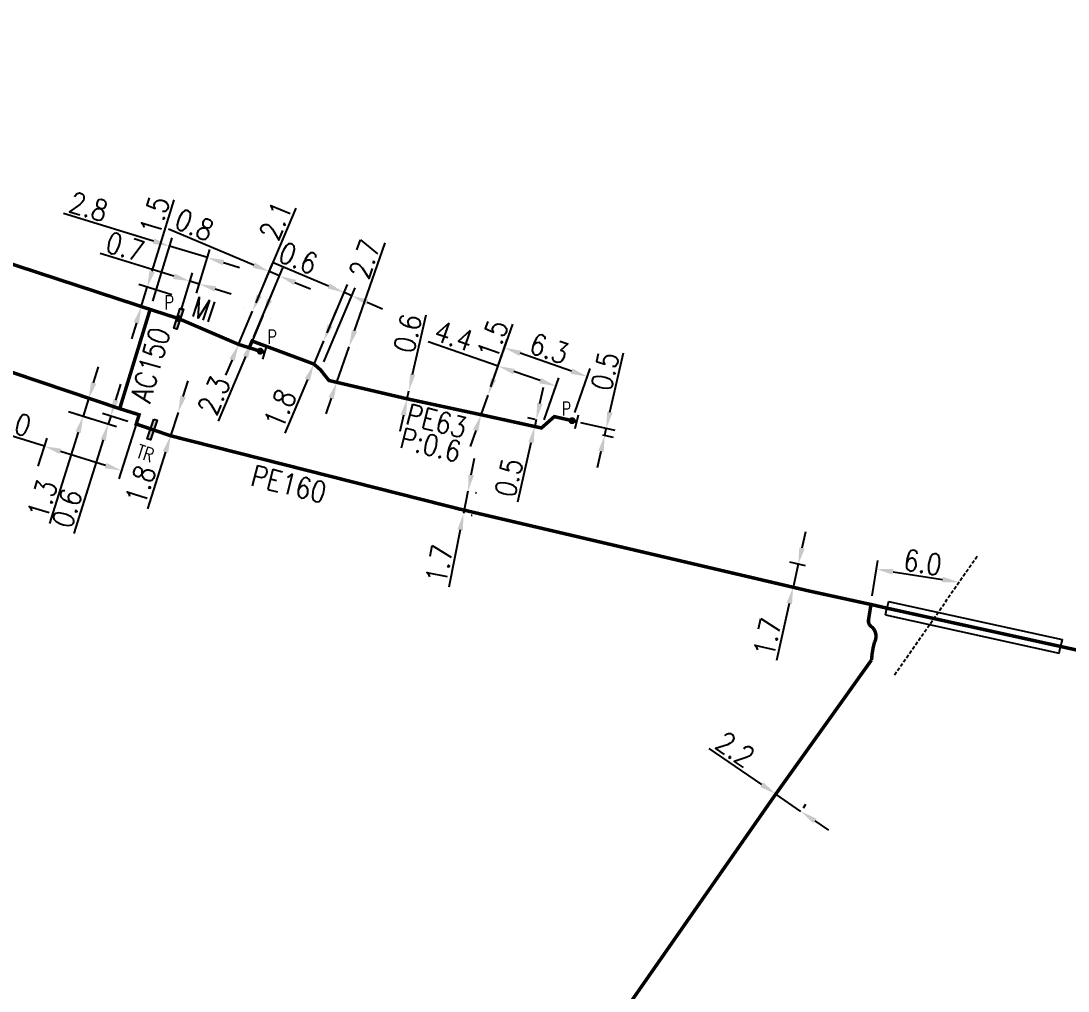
# Model space of a CAD drawing. Header units: millimetres. Extents: x 155997 to 157006, y 121209 to 122008.
# Drawn here: x 156201.6 to 156276.7, y 121752.2 to 121821.8 of the extents above; entities that cross this region are included whole.
import ezdxf
from ezdxf.enums import TextEntityAlignment as Align

# ---------------------------------------------------------------- set-up
doc = ezdxf.new("R2010")
doc.units = ezdxf.units.MM
for name, pattern in [('DASHED', [0.75, 0.5, -0.25]), ('L_25_AP', [2000, 1000, 1000]), ('L_25_PE', [2000, 1000, 1000])]:
    doc.linetypes.add(name, pattern=pattern)
doc.layers.get('0').update_dxf_attribs({"linetype": 'CONTINUOUS'})
for name, color, linetype in [('L_150', 1, 'CONTINUOUS'), ('L_300', 7, 'CONTINUOUS'), ('L_340', 7, 'CONTINUOUS'), ('L_400', 7, 'CONTINUOUS')]:
    doc.layers.add(name, color=color, linetype=linetype)
doc.styles.add('G_ROMANS', font='ROMANS.SHX', dxfattribs={"width": 0.75})
doc.styles.get("Standard").update_dxf_attribs({"font": 'romans.shx', "width": 0.85})
doc.dimstyles.get("Standard").update_dxf_attribs({"dimtxt": 1.5, "dimasz": 1.2, "dimexe": 0.625, "dimexo": 0.625, "dimgap": 0.25, "dimtad": 1, "dimdec": 1, "dimzin": 0, "dimdsep": 46, "dimtxsty": 'Standard', "dimcen": -0.5, "dimadec": 0, "dimazin": 0, "dimtfac": 1, "dimtdec": 1, "dimtmove": 0, "dimatfit": 3, "dimfxl": 0, "dimtolj": 1, "dimtzin": 0, "dimarcsym": 0})

# ---------------------------------------------------------------- blocks, each defined once
blk = doc.blocks.new('*D1032')
at = {"layer": 'L_150', "color": 0, "linetype": 'Continuous', "lineweight": -2, "transparency": 16777216}
for p, q in [((156223.752, 121799.95), (156224.218, 121801.056)), ((156223.286, 121798.844), (156222.586, 121797.186)), ((156222.12, 121796.08), (156220.492, 121792.22))]:
    blk.add_line(p, q, dxfattribs=at)
at = {"layer": 'L_150', "color": 0, "linetype": 'Continuous', "transparency": 16777216}
for points in [[(156223.568, 121800.028), (156223.936, 121799.872), (156223.286, 121798.844)], [(156221.936, 121796.158), (156222.304, 121796.002), (156222.586, 121797.186)]]:
    blk.add_solid(points, dxfattribs=at)
at = {"layer": 'L_150', "color": 0, "linetype": 'Continuous', "transparency": 16777216, "insert": (156220.152, 121793.986), "char_height": 1.5, "attachment_point": 5, "rotation": 67.13394}
blk.add_mtext('\\A1;1.8', dxfattribs=at)
blk = doc.blocks.new('*D1033')
at = {"layer": 'L_150', "color": 0, "linetype": 'Continuous', "lineweight": -2, "transparency": 16777216}
for p, q in [((156223.645, 121802.784), (156219.617, 121804.483)), ((156223.305, 121797.345), (156225.546, 121802.66)), ((156223.529, 121799.42), (156224.994, 121802.894)), ((156225.304, 121802.085), (156224.751, 121802.318)), ((156226.409, 121801.618), (156227.515, 121801.152))]:
    blk.add_line(p, q, dxfattribs=at)
at = {"layer": 'L_150', "color": 0, "linetype": 'Continuous', "transparency": 16777216}
for points in [[(156223.723, 121802.968), (156223.567, 121802.6), (156224.751, 121802.318)], [(156226.487, 121801.803), (156226.332, 121801.434), (156225.304, 121802.085)]]:
    blk.add_solid(points, dxfattribs=at)
at = {"layer": 'L_150', "color": 0, "linetype": 'Continuous', "transparency": 16777216, "insert": (156221.467, 121804.788), "char_height": 1.5, "attachment_point": 5, "rotation": 337.13241}
blk.add_mtext('\\A1;0.6', dxfattribs=at)
blk = doc.blocks.new('*D1034')
at = {"layer": 'L_150', "color": 0, "linetype": 'Continuous', "lineweight": -2, "transparency": 16777216}
for p, q in [((156225.505, 121799.558), (156227.701, 121805.883)), ((156224.225, 121795.874), (156225.111, 121798.424)), ((156225.702, 121798.219), (156225.702, 121798.219)), ((156224.816, 121795.669), (156224.816, 121795.669)), ((156223.832, 121794.74), (156223.438, 121793.607))]:
    blk.add_line(p, q, dxfattribs=at)
at = {"layer": 'L_150', "color": 0, "linetype": 'Continuous', "transparency": 16777216}
for points in [[(156225.316, 121799.624), (156225.694, 121799.492), (156225.111, 121798.424)], [(156223.643, 121794.806), (156224.021, 121794.675), (156224.225, 121795.874)]]:
    blk.add_solid(points, dxfattribs=at)
at = {"layer": 'L_150', "color": 0, "linetype": 'Continuous', "transparency": 16777216, "insert": (156226.236, 121804.713), "char_height": 1.5, "attachment_point": 5, "rotation": 70.84899}
blk.add_mtext('\\A1;2.7', dxfattribs=at)
blk = doc.blocks.new('*D1035')
at = {"layer": 'L_150', "color": 0, "linetype": 'Continuous', "lineweight": -2, "transparency": 16777216}
for p, q in [((156229.673, 121796.444), (156230.64, 121800.707)), ((156229.275, 121794.689), (156229.408, 121795.274)), ((156229.01, 121793.518), (156228.744, 121792.348))]:
    blk.add_line(p, q, dxfattribs=at)
at = {"layer": 'L_150', "color": 0, "linetype": 'Continuous', "transparency": 16777216}
for points in [[(156229.478, 121796.488), (156229.868, 121796.4), (156229.408, 121795.274)], [(156228.815, 121793.563), (156229.205, 121793.474), (156229.275, 121794.689)]]:
    blk.add_solid(points, dxfattribs=at)
at = {"layer": 'L_150', "color": 0, "linetype": 'Continuous', "transparency": 16777216, "insert": (156229.314, 121799.382), "char_height": 1.5, "attachment_point": 5, "rotation": 77.22184}
blk.add_mtext('\\A1;0.6', dxfattribs=at)
blk = doc.blocks.new('*D1036')
at = {"layer": 'L_150', "color": 0, "linetype": 'Continuous', "lineweight": -2, "transparency": 16777216}
for p, q in [((156235.476, 121796.095), (156236.85, 121800.052)), ((156234.59, 121793.545), (156235.082, 121794.962)), ((156234.196, 121792.411), (156233.803, 121791.277))]:
    blk.add_line(p, q, dxfattribs=at)
at = {"layer": 'L_150', "color": 0, "linetype": 'Continuous', "transparency": 16777216}
for points in [[(156235.287, 121796.161), (156235.665, 121796.029), (156235.082, 121794.962)], [(156234.007, 121792.477), (156234.385, 121792.345), (156234.59, 121793.545)]]:
    blk.add_solid(points, dxfattribs=at)
at = {"layer": 'L_150', "color": 0, "linetype": 'Continuous', "transparency": 16777216, "insert": (156235.415, 121798.969), "char_height": 1.5, "attachment_point": 5, "rotation": 70.84791}
blk.add_mtext('\\A1;1.5', dxfattribs=at)
blk = doc.blocks.new('*D1037')
at = {"layer": 'L_150', "color": 0, "linetype": 'Continuous', "lineweight": -2, "transparency": 16777216}
for p, q in [((156235.804, 121797.04), (156230.776, 121798.786)), ((156235.287, 121795.552), (156236.009, 121797.631)), ((156238.823, 121795.992), (156236.938, 121796.647)), ((156239.119, 121793.187), (156240.162, 121796.189))]:
    blk.add_line(p, q, dxfattribs=at)
at = {"layer": 'L_150', "color": 0, "linetype": 'Continuous', "transparency": 16777216}
for points in [[(156237.003, 121796.836), (156236.872, 121796.458), (156235.804, 121797.04)], [(156238.889, 121796.181), (156238.758, 121795.803), (156239.957, 121795.598)]]:
    blk.add_solid(points, dxfattribs=at)
at = {"layer": 'L_150', "color": 0, "linetype": 'Continuous', "transparency": 16777216, "insert": (156232.631, 121799.201), "char_height": 1.5, "attachment_point": 5, "rotation": 340.84854}
blk.add_mtext('\\A1;4.4', dxfattribs=at)
blk = doc.blocks.new('*D1038')
at = {"layer": 'L_150', "color": 0, "linetype": 'Continuous', "lineweight": -2, "transparency": 16777216}
for p, q in [((156238.805, 121794.364), (156239.071, 121795.535)), ((156238.474, 121793.209), (156237.93, 121793.332)), ((156238.54, 121793.194), (156238.429, 121792.706)), ((156238.305, 121792.734), (156237.82, 121792.844)), ((156238.164, 121791.536), (156237.197, 121787.273))]:
    blk.add_line(p, q, dxfattribs=at)
at = {"layer": 'L_150', "color": 0, "linetype": 'Continuous', "transparency": 16777216}
for points in [[(156238.61, 121794.409), (156239, 121794.32), (156238.54, 121793.194)], [(156237.969, 121791.58), (156238.359, 121791.492), (156238.429, 121792.706)]]:
    blk.add_solid(points, dxfattribs=at)
at = {"layer": 'L_150', "color": 0, "linetype": 'Continuous', "transparency": 16777216, "insert": (156236.572, 121789.04), "char_height": 1.5, "attachment_point": 5, "rotation": 77.22184}
blk.add_mtext('\\A1;0.5', dxfattribs=at)
blk = doc.blocks.new('*D1039')
at = {"layer": 'L_340', "color": 0, "linetype": 'Continuous', "lineweight": -2, "transparency": 16777216}
for p, q in [((156235.287, 121795.552), (156236.464, 121798.938)), ((156241.076, 121796.675), (156237.392, 121797.954)), ((156241.317, 121793.712), (156242.415, 121796.871))]:
    blk.add_line(p, q, dxfattribs=at)
at = {"layer": 'L_340', "color": 0, "linetype": 'Continuous', "transparency": 16777216}
for points in [[(156237.458, 121798.143), (156237.326, 121797.765), (156236.258, 121798.348)], [(156241.142, 121796.864), (156241.01, 121796.486), (156242.21, 121796.281)]]:
    blk.add_solid(points, dxfattribs=at)
at = {"layer": 'L_340', "color": 0, "linetype": 'Continuous', "transparency": 16777216, "insert": (156239.466, 121798.293), "char_height": 1.5, "attachment_point": 5, "rotation": 340.84629}
blk.add_mtext('\\A1;6.3', dxfattribs=at)
blk = doc.blocks.new('*D1061')
at = {"layer": 'L_340', "color": 0, "linetype": 'Continuous', "lineweight": -2, "transparency": 16777216}
for p, q in [((156212.551, 121803.482), (156207.244, 121805.108)), ((156213.06, 121801.046), (156213.881, 121803.729)), ((156214.167, 121802.273), (156214.55, 121803.524)), ((156214.367, 121802.926), (156213.698, 121803.131)), ((156215.514, 121802.575), (156216.662, 121802.223))]:
    blk.add_line(p, q, dxfattribs=at)
at = {"layer": 'L_340', "color": 0, "linetype": 'Continuous', "transparency": 16777216}
for points in [[(156212.609, 121803.674), (156212.492, 121803.291), (156213.698, 121803.131)], [(156215.573, 121802.766), (156215.456, 121802.383), (156214.367, 121802.926)]]:
    blk.add_solid(points, dxfattribs=at)
at = {"layer": 'L_340', "color": 0, "linetype": 'Continuous', "transparency": 16777216, "insert": (156209.053, 121805.6), "char_height": 1.5, "attachment_point": 5, "rotation": 342.96982}
blk.add_mtext('\\A1;0.7', dxfattribs=at)
blk = doc.blocks.new('L_340_07')
at = {"color": 0, "linetype": 'Continuous', "const_width": 0.25, "flags": 128}
blk.add_lwpolyline([(0, 0), (0.35, 0)], dxfattribs=at)
at = {"color": 0, "linetype": 'Continuous', "flags": 128}
blk.add_lwpolyline([(0.35, -0.5), (0.35, 0.5)], dxfattribs=at)
at = {"color": 0, "linetype": 'Continuous', "width": 0.75, "flags": 3}
for tag, p in [('DEF_LEG', (0.723, -3.465)), ('DEF_COUP', (0.723, -5.965)), ('DEF_TYPE', (0.723, -8.465))]:
    blk.add_attdef(tag, text='', height=1.2, dxfattribs=at).set_placement(p, align=Align.MIDDLE)
blk = doc.blocks.new('*D1062')
at = {"layer": 'L_150', "color": 0, "linetype": 'Continuous', "lineweight": -2, "transparency": 16777216}
for p, q in [((156218.661, 121802.097), (156221.31, 121808.379)), ((156217.619, 121801.234), (156217.619, 121801.234)), ((156217.184, 121798.596), (156218.195, 121800.991)), ((156216.718, 121797.49), (156216.252, 121796.384))]:
    blk.add_line(p, q, dxfattribs=at)
at = {"layer": 'L_150', "color": 0, "linetype": 'Continuous', "transparency": 16777216}
for points in [[(156218.477, 121802.175), (156218.845, 121802.019), (156218.195, 121800.991)], [(156216.534, 121797.568), (156216.902, 121797.412), (156217.184, 121798.596)]]:
    blk.add_solid(points, dxfattribs=at)
at = {"layer": 'L_150', "color": 0, "linetype": 'Continuous', "transparency": 16777216, "insert": (156219.844, 121807.474), "char_height": 1.5, "attachment_point": 5, "rotation": 67.13374}
blk.add_mtext('\\A1;2.1', dxfattribs=at)
blk = doc.blocks.new('*D1063')
at = {"layer": 'L_150', "color": 0, "linetype": 'Continuous', "lineweight": -2, "transparency": 16777216}
for p, q in [((156209.861, 121792.948), (156208.6, 121788.943)), ((156203.256, 121791.28), (156199.144, 121792.574)), ((156202.805, 121789.849), (156203.443, 121791.876)), ((156207.643, 121789.899), (156204.4, 121790.92))]:
    blk.add_line(p, q, dxfattribs=at)
at = {"layer": 'L_150', "color": 0, "linetype": 'Continuous', "transparency": 16777216}
for points in [[(156204.46, 121791.111), (156204.34, 121790.729), (156203.256, 121791.28)], [(156207.703, 121790.09), (156207.583, 121789.708), (156208.788, 121789.539)]]:
    blk.add_solid(points, dxfattribs=at)
at = {"layer": 'L_150', "color": 0, "linetype": 'Continuous', "transparency": 16777216, "insert": (156200.928, 121793.061), "char_height": 1.5, "attachment_point": 5, "rotation": 342.5272}
blk.add_mtext('\\A1;6.0', dxfattribs=at)
blk = doc.blocks.new('*D1064')
at = {"layer": 'L_150', "color": 0, "linetype": 'Continuous', "lineweight": -2, "transparency": 16777216}
for p, q in [((156206.785, 121795.829), (156207.146, 121796.974)), ((156209.453, 121793.732), (156205.829, 121794.872)), ((156206.425, 121794.685), (156206.035, 121793.446)), ((156204.991, 121793.775), (156206.631, 121793.258)), ((156205.675, 121792.301), (156203.613, 121785.751))]:
    blk.add_line(p, q, dxfattribs=at)
at = {"layer": 'L_150', "color": 0, "linetype": 'Continuous', "transparency": 16777216}
for points in [[(156206.595, 121795.889), (156206.976, 121795.769), (156206.425, 121794.685)], [(156205.484, 121792.361), (156205.866, 121792.241), (156206.035, 121793.446)]]:
    blk.add_solid(points, dxfattribs=at)
at = {"layer": 'L_150', "color": 0, "linetype": 'Continuous', "transparency": 16777216, "insert": (156203.108, 121787.477), "char_height": 1.5, "attachment_point": 5, "rotation": 72.5272}
blk.add_mtext('\\A1;1.3', dxfattribs=at)
blk = doc.blocks.new('*D1065')
at = {"layer": 'L_150', "color": 0, "linetype": 'Continuous', "lineweight": -2, "transparency": 16777216}
for p, q in [((156208.373, 121794.596), (156208.734, 121795.74)), ((156204.991, 121793.775), (156208.43, 121792.692)), ((156209.242, 121793.064), (156207.417, 121793.639)), ((156208.013, 121793.451), (156207.833, 121792.88)), ((156207.473, 121791.735), (156205.358, 121785.015))]:
    blk.add_line(p, q, dxfattribs=at)
at = {"layer": 'L_150', "color": 0, "linetype": 'Continuous', "transparency": 16777216}
for points in [[(156208.183, 121794.656), (156208.564, 121794.536), (156208.013, 121793.451)], [(156207.282, 121791.795), (156207.664, 121791.675), (156207.833, 121792.88)]]:
    blk.add_solid(points, dxfattribs=at)
at = {"layer": 'L_150', "color": 0, "linetype": 'Continuous', "transparency": 16777216, "insert": (156204.88, 121786.828), "char_height": 1.5, "attachment_point": 5, "rotation": 72.5272}
blk.add_mtext('\\A1;0.6', dxfattribs=at)
blk = doc.blocks.new('L_340_16')
at = {"linetype": 'Continuous'}
blk.add_hatch(color=0, dxfattribs=at).paths.add_polyline_path([(0.125, 0.75), (-0.125, 0.75), (-0.125, -0.75), (0.125, -0.75)])
at = {"color": 0, "linetype": 'Continuous'}
blk.add_lwpolyline([(-0.125, 0.75), (0.125, 0.75), (0.125, -0.75), (-0.125, -0.75)], close=True, dxfattribs=at)
at = {"color": 0, "linetype": 'Continuous', "width": 0.75}
for tag, height, flags, p in [('MI', 1, 8, (0, 2.5)), ('DEF_LEG', 1.2, 3, (0, -5)), ('DEF_TYPE', 1.2, 3, (0, -6.939))]:
    blk.add_attdef(tag, text='', height=height, dxfattribs=dict(at, flags=flags)).set_placement(p, align=Align.MIDDLE)
blk = doc.blocks.new('*D1139')
at = {"layer": 'L_150', "color": 0, "linetype": 'Continuous', "lineweight": -2, "transparency": 16777216}
for p, q in [((156210.985, 121803.849), (156212.556, 121808.977)), ((156212.396, 121802.161), (156210.036, 121802.884)), ((156210.204, 121801.301), (156210.633, 121802.701)), ((156210.242, 121801.289), (156209.607, 121801.484)), ((156209.853, 121800.153), (156209.501, 121799.006))]:
    blk.add_line(p, q, dxfattribs=at)
at = {"layer": 'L_150', "color": 0, "linetype": 'Continuous', "transparency": 16777216}
for points in [[(156210.794, 121803.907), (156211.176, 121803.79), (156210.633, 121802.701)], [(156209.662, 121800.212), (156210.044, 121800.095), (156210.204, 121801.301)]]:
    blk.add_solid(points, dxfattribs=at)
at = {"layer": 'L_150', "color": 0, "linetype": 'Continuous', "transparency": 16777216, "insert": (156211.162, 121807.841), "char_height": 1.5, "attachment_point": 5, "rotation": 72.97004}
blk.add_mtext('\\A1;1.5', dxfattribs=at)
blk = doc.blocks.new('*D1141')
at = {"layer": 'L_340', "color": 0, "linetype": 'Continuous', "lineweight": -2, "transparency": 16777216}
for p, q in [((156243.827, 121793.737), (156244.794, 121798)), ((156241.722, 121792.984), (156244.171, 121792.428)), ((156243.451, 121792.077), (156243.562, 121792.566)), ((156243.283, 121792.115), (156244.06, 121791.939)), ((156243.185, 121790.907), (156242.92, 121789.737))]:
    blk.add_line(p, q, dxfattribs=at)
at = {"layer": 'L_340', "color": 0, "linetype": 'Continuous', "transparency": 16777216}
for points in [[(156243.632, 121793.781), (156244.022, 121793.692), (156243.562, 121792.566)], [(156242.99, 121790.951), (156243.38, 121790.863), (156243.451, 121792.077)]]:
    blk.add_solid(points, dxfattribs=at)
at = {"layer": 'L_340', "color": 0, "linetype": 'Continuous', "transparency": 16777216, "insert": (156243.468, 121796.675), "char_height": 1.5, "attachment_point": 5, "rotation": 77.22184}
blk.add_mtext('\\A1;0.5', dxfattribs=at)
blk = doc.blocks.new('*D1150')
at = {"layer": 'L_150', "color": 0, "linetype": 'Continuous', "lineweight": -2, "transparency": 16777216}
for p, q in [((156218.281, 121804.284), (156212.165, 121806.863)), ((156218.438, 121801.567), (156219.629, 121804.393)), ((156218.281, 121799.137), (156220.367, 121804.083)), ((156220.124, 121803.507), (156219.387, 121803.818)), ((156221.229, 121803.04), (156222.335, 121802.574))]:
    blk.add_line(p, q, dxfattribs=at)
at = {"layer": 'L_150', "color": 0, "linetype": 'Continuous', "transparency": 16777216}
for points in [[(156218.359, 121804.468), (156218.203, 121804.1), (156219.387, 121803.818)], [(156221.307, 121803.225), (156221.152, 121802.856), (156220.124, 121803.507)]]:
    blk.add_solid(points, dxfattribs=at)
at = {"layer": 'L_150', "color": 0, "linetype": 'Continuous', "transparency": 16777216, "insert": (156214.015, 121807.168), "char_height": 1.5, "attachment_point": 5, "rotation": 337.13374}
blk.add_mtext('\\A1;0.8', dxfattribs=at)
blk = doc.blocks.new('*D1151')
at = {"layer": 'L_150', "color": 0, "linetype": 'Continuous', "lineweight": -2, "transparency": 16777216}
for p, q in [((156219.398, 121801.786), (156219.865, 121802.892)), ((156218.932, 121800.681), (156218.155, 121798.838)), ((156219.508, 121800.438), (156219.508, 121800.438)), ((156217.688, 121797.732), (156215.726, 121793.078))]:
    blk.add_line(p, q, dxfattribs=at)
at = {"layer": 'L_150', "color": 0, "linetype": 'Continuous', "transparency": 16777216}
for points in [[(156219.214, 121801.864), (156219.583, 121801.709), (156218.932, 121800.681)], [(156217.504, 121797.81), (156217.873, 121797.654), (156218.155, 121798.838)]]:
    blk.add_solid(points, dxfattribs=at)
at = {"layer": 'L_150', "color": 0, "linetype": 'Continuous', "transparency": 16777216, "insert": (156215.421, 121794.928), "char_height": 1.5, "attachment_point": 5, "rotation": 67.13374}
blk.add_mtext('\\A1;2.3', dxfattribs=at)
blk = doc.blocks.new('*D1162')
at = {"layer": 'L_150', "color": 0, "linetype": 'Continuous', "lineweight": -2, "transparency": 16777216}
for p, q in [((156211.084, 121806.004), (156204.62, 121807.984)), ((156211.022, 121801.704), (156212.415, 121806.25)), ((156214.947, 121804.82), (156212.232, 121805.652)), ((156214.167, 121802.273), (156215.13, 121805.418)), ((156216.095, 121804.469), (156217.242, 121804.117))]:
    blk.add_line(p, q, dxfattribs=at)
at = {"layer": 'L_150', "color": 0, "linetype": 'Continuous', "transparency": 16777216}
for points in [[(156211.143, 121806.195), (156211.026, 121805.812), (156212.232, 121805.652)], [(156216.153, 121804.66), (156216.036, 121804.278), (156214.947, 121804.82)]]:
    blk.add_solid(points, dxfattribs=at)
at = {"layer": 'L_150', "color": 0, "linetype": 'Continuous', "transparency": 16777216, "insert": (156206.429, 121808.475), "char_height": 1.5, "attachment_point": 5, "rotation": 342.96982}
blk.add_mtext('\\A1;2.8', dxfattribs=at)
blk = doc.blocks.new('L_340_19')
at = {"linetype": 'Continuous'}
blk.add_hatch(color=0, dxfattribs=at).paths.add_polyline_path([(0.125, 0.75), (-0.125, 0.75), (-0.125, -0.75), (0.125, -0.75)])
at = {"color": 0, "linetype": 'Continuous'}
blk.add_lwpolyline([(-0.125, 0.75), (0.125, 0.75), (0.125, -0.75), (-0.125, -0.75)], close=True, dxfattribs=at)
at = {"color": 0, "linetype": 'Continuous', "width": 0.75}
for tag, height, flags, p in [('TR', 1, 8, (0, 1.981)), ('DEF_LEG', 1.2, 3, (0, -5)), ('DEF_COUP', 1.2, 3, (0, -7.5)), ('DEF_TYPE', 1.2, 3, (0, -10))]:
    blk.add_attdef(tag, text='', height=height, dxfattribs=dict(at, flags=flags)).set_placement(p, align=Align.MIDDLE)
blk = doc.blocks.new('*D1306')
at = {"layer": 'L_150', "color": 0, "linetype": 'Continuous', "lineweight": -2, "ltscale": 0.5, "transparency": 16777216}
for p, q in [((156254.73, 121766.998), (156250.94, 121769.595)), ((156255.901, 121766.585), (156256.073, 121766.835)), ((156257.535, 121765.076), (156255.72, 121766.32)), ((156257.716, 121765.341), (156257.888, 121765.592)), ((156258.524, 121764.398), (156259.514, 121763.72))]:
    blk.add_line(p, q, dxfattribs=at)
at = {"layer": 'L_150', "color": 0, "linetype": 'Continuous', "ltscale": 0.5, "transparency": 16777216}
for points in [[(156254.843, 121767.163), (156254.617, 121766.833), (156255.72, 121766.32)], [(156258.638, 121764.563), (156258.411, 121764.233), (156257.535, 121765.076)]]:
    blk.add_solid(points, dxfattribs=at)
at = {"layer": 'L_150', "color": 0, "linetype": 'Continuous', "ltscale": 0.5, "transparency": 16777216, "insert": (156252.813, 121769.523), "char_height": 1.5, "attachment_point": 5, "rotation": 325.58376}
blk.add_mtext('\\A1;2.2', dxfattribs=at)
blk = doc.blocks.new('*D1307')
at = {"layer": 'L_150', "color": 0, "linetype": 'Continuous', "lineweight": -2, "ltscale": 0.5, "transparency": 16777216}
for p, q in [((156257.607, 121783.985), (156257.873, 121785.155)), ((156257.861, 121782.697), (156256.732, 121782.954)), ((156257.341, 121782.815), (156256.964, 121781.157)), ((156257.484, 121781.039), (156256.355, 121781.296)), ((156256.698, 121779.987), (156255.769, 121775.902))]:
    blk.add_line(p, q, dxfattribs=at)
at = {"layer": 'L_150', "color": 0, "linetype": 'Continuous', "ltscale": 0.5, "transparency": 16777216}
for points in [[(156257.412, 121784.03), (156257.802, 121783.941), (156257.341, 121782.815)], [(156256.503, 121780.032), (156256.893, 121779.943), (156256.964, 121781.157)]]:
    blk.add_solid(points, dxfattribs=at)
at = {"layer": 'L_150', "color": 0, "linetype": 'Continuous', "ltscale": 0.5, "transparency": 16777216, "insert": (156255.125, 121777.582), "char_height": 1.5, "attachment_point": 5, "rotation": 77.18772}
blk.add_mtext('\\A1;1.7', dxfattribs=at)
blk = doc.blocks.new('*D1313')
at = {"layer": 'L_150', "color": 0, "linetype": 'Continuous', "lineweight": -2, "ltscale": 0.5, "transparency": 16777216}
for p, q in [((156213.205, 121794.847), (156213.568, 121795.991)), ((156212.842, 121793.703), (156212.312, 121792.035)), ((156211.949, 121790.892), (156210.649, 121786.795))]:
    blk.add_line(p, q, dxfattribs=at)
at = {"layer": 'L_150', "color": 0, "linetype": 'Continuous', "ltscale": 0.5, "transparency": 16777216}
for points in [[(156213.014, 121794.908), (156213.395, 121794.787), (156212.842, 121793.703)], [(156211.758, 121790.952), (156212.14, 121790.831), (156212.312, 121792.035)]]:
    blk.add_solid(points, dxfattribs=at)
at = {"layer": 'L_150', "color": 0, "linetype": 'Continuous', "ltscale": 0.5, "transparency": 16777216, "insert": (156210.148, 121788.523), "char_height": 1.5, "attachment_point": 5, "rotation": 72.38783}
blk.add_mtext('\\A1;1.8', dxfattribs=at)
blk = doc.blocks.new('*D1314')
at = {"layer": 'L_150', "color": 0, "linetype": 'Continuous', "lineweight": -2, "ltscale": 0.5, "transparency": 16777216}
for p, q in [((156233.88, 121789.244), (156234.116, 121790.421)), ((156233.644, 121788.068), (156233.319, 121786.45)), ((156234.184, 121787.959), (156234.256, 121787.945)), ((156233.86, 121786.342), (156233.932, 121786.327)), ((156233.083, 121785.274), (156232.259, 121781.166))]:
    blk.add_line(p, q, dxfattribs=at)
at = {"layer": 'L_150', "color": 0, "linetype": 'Continuous', "ltscale": 0.5, "transparency": 16777216}
for points in [[(156233.684, 121789.284), (156234.076, 121789.205), (156233.644, 121788.068)], [(156232.887, 121785.313), (156233.279, 121785.234), (156233.319, 121786.45)]]:
    blk.add_solid(points, dxfattribs=at)
at = {"layer": 'L_150', "color": 0, "linetype": 'Continuous', "ltscale": 0.5, "transparency": 16777216, "insert": (156231.573, 121782.828), "char_height": 1.5, "attachment_point": 5, "rotation": 78.65643}
blk.add_mtext('\\A1;1.7', dxfattribs=at)
blk = doc.blocks.new('*D1315')
at = {"layer": 'L_150', "color": 0, "linetype": 'Continuous', "lineweight": -2, "ltscale": 0.5, "transparency": 16777216}
for p, q in [((156262.651, 121780.545), (156263.05, 121783.077)), ((156264.138, 121782.273), (156267.694, 121781.713))]:
    blk.add_line(p, q, dxfattribs=at)
at = {"layer": 'L_150', "color": 0, "linetype": 'Continuous', "ltscale": 0.5, "transparency": 16777216}
for points in [[(156264.169, 121782.471), (156264.107, 121782.075), (156262.952, 121782.46)], [(156267.725, 121781.911), (156267.663, 121781.516), (156268.879, 121781.527)]]:
    blk.add_solid(points, dxfattribs=at)
at = {"layer": 'L_150', "color": 0, "linetype": 'Continuous', "ltscale": 0.5, "transparency": 16777216, "insert": (156266.274, 121782.949), "char_height": 1.5, "attachment_point": 5, "rotation": 351.0541}
blk.add_mtext('\\A1;6.0', dxfattribs=at)
blk = doc.blocks.new('L_300_12')
at = {"color": 0, "linetype": 'Continuous', "const_width": 0.248, "flags": 128}
blk.add_lwpolyline([(-0.126, 0, 1), (0.126, 0, 1)], format="xyb", close=True, dxfattribs=at)
at = {"linetype": 'Continuous', "style": 'G_ROMANS', "width": 0.75}
blk.add_attdef('P', text='', height=1, dxfattribs=at).set_placement((0, 1.331), align=Align.MIDDLE_CENTER)
at = {"color": 0, "linetype": 'Continuous', "width": 0.75, "flags": 3}
for tag, p in [('DEF_LEG', (0, -5)), ('DEF_COUP', (0, -7.5)), ('DEF_TYPE', (0, -10))]:
    blk.add_attdef(tag, text='', height=1.2, dxfattribs=at).set_placement(p, align=Align.MIDDLE)

msp = doc.modelspace()

# ---------------------------------------------------------------- linework, layer by layer
at = {"layer": 'L_150', "linetype": 'L_25_AP', "ltscale": 0.5, "const_width": 0.25, "flags": 128}
for points in [[(156218.739, 121798.108), (156218.739, 121798.108), (156217.951, 121798.355), (156217.184, 121798.596), (156212.876, 121800.448), (156210.839, 121801.106), (156199.451, 121804.84), (156181, 121810.502), (156171.8, 121813.436), (156146.7, 121821.231), (156134.806, 121823.801), (156122.88, 121826.481), (156106.064, 121830.17), (156093.154, 121832.937), (156081.954, 121835.374), (156060.109, 121840.352), (156053.979, 121841.666), (156036.313, 121845.414), (156023.595, 121848.106), (156022.221, 121848.397), (156009.554, 121850.954), (156006.505, 121851.57), (156006.505, 121851.57), (156000, 121852.872)], [(156210.839, 121801.106), (156208.657, 121793.982)]]:
    msp.add_lwpolyline(points, dxfattribs=at)
msp.add_lwpolyline([(156210.989, 121792.489), (156209.839, 121792.876), (156209.839, 121792.876), (156210.049, 121793.544), (156208.657, 121793.982), (156199.271, 121797.15), (156186.641, 121800.815), (156186.482, 121800.862, 0.313418), (156178.909, 121798.31), (156175.53, 121793.757), (156175.53, 121793.757), (156175.232, 121793.355), (156174.649, 121792.569)], format="xyb", dxfattribs=at)
at = {"layer": 'L_150', "linetype": 'L_25_PE', "ltscale": 0.5, "const_width": 0.25, "flags": 128}
msp.add_lwpolyline([(156217.951, 121798.355), (156218.155, 121798.838), (156222.586, 121797.186), (156223.062, 121796.769), (156223.667, 121796.005), (156224.225, 121795.874), (156229.275, 121794.689), (156234.59, 121793.545), (156238.914, 121792.596), (156239.835, 121793.413), (156241.112, 121793.122)], dxfattribs=at)
at = {"layer": 'L_150', "linetype": 'L_25_PE', "ltscale": 0.5, "const_width": 0.25}
msp.add_lwpolyline([(156210.989, 121792.489), (156212.312, 121792.035), (156233.04, 121786.776), (156258.094, 121780.901), (156262.554, 121779.928), (156263.705, 121779.663), (156276.157, 121776.915), (156290.553, 121773.739), (156303.002, 121771.228), (156319.529, 121767.811), (156339.22, 121765.095), (156363.33, 121762.547), (156367.371, 121762.12), (156370.231, 121761.875), (156378.398, 121760.854), (156390.43, 121759.058), (156398.088, 121758.019), (156404.766, 121757.065), (156410.548, 121756.21), (156413.285, 121755.808), (156415.226, 121755.523), (156415.881, 121754.467), (156416.129, 121754.432)], dxfattribs=at)
at = {"layer": 'L_150', "color": 7, "linetype": 'DASHED', "ltscale": 0.5, "flags": 128}
msp.add_lwpolyline([(156264.251, 121774.879), (156270.227, 121783.473)], dxfattribs=at)
at = {"layer": 'L_150', "linetype": 'L_25_PE', "ltscale": 0.5, "const_width": 0.25, "flags": 128}
msp.add_lwpolyline([(156262.554, 121779.928), (156262.381, 121778.831, 0.304212), (156262.595, 121778.333, -0.356027), (156262.81, 121777.228, 0.05631), (156262.596, 121775.946), (156255.548, 121766.069), (156229.625, 121728.88), (156226.381, 121723.231), (156224.134, 121718.032), (156218.294, 121692.059), (156216.473, 121682.115), (156216.592, 121674.398), (156214.917, 121662.428), (156214.917, 121662.428, 0.082787), (156214.244, 121656.436, 0.073834), (156215.223, 121651.188, 0.167577), (156218.833, 121646.66), (156225.871, 121643.011), (156252.143, 121636.808), (156303.66, 121615.32), (156308.242, 121613.279, -0.214243), (156311.977, 121609.103, 0.031249), (156313.228, 121605.876, 0.011623), (156314.938, 121602.388, 0.13848), (156318.214, 121598.9, 0.041949), (156323.13, 121596.48, 0.021698), (156324.695, 121595.943, 0.099101), (156329.826, 121595.484, 0.076625), (156335.952, 121597.121, 0.063085), (156336.664, 121597.548, -0.111762), (156340.227, 121599.241, -0.178161), (156341.722, 121599.043), (156345.397, 121598.063), (156348.189, 121597.465), (156350.182, 121597.039), (156350.791, 121595.686), (156354.424, 121593.861), (156362.714, 121588.963), (156366.521, 121585.79), (156373.16, 121579.986), (156379.553, 121575.042), (156383.963, 121572.816), (156398.526, 121566.317), (156440.431, 121548.766), (156446.575, 121546.169), (156449.373, 121547.14), (156455.782, 121544.874), (156457.824, 121544.518), (156460.131, 121544.396), (156460.131, 121544.396), (156460.528, 121542.515), (156462.3, 121542.579), (156463.545, 121542.584), (156464.1, 121544.905), (156464.1, 121544.905), (156467.492, 121546.115), (156469.525, 121547.381), (156471.009, 121548.718), (156473.27, 121551.373), (156474.713, 121553.815), (156477.865, 121561.105), (156483.645, 121574.716), (156484.819, 121576.921), (156485.703, 121577.745), (156486.588, 121578.29)], format="xyb", dxfattribs=at)
at = {"layer": 'L_400', "color": 7, "linetype": 'CONTINUOUS', "ltscale": 0.5}
for p, q in [((156263.812, 121780.151), (156263.705, 121779.663)), ((156263.812, 121780.151), (156276.265, 121777.403)), ((156263.597, 121779.174), (156263.705, 121779.663)), ((156263.597, 121779.174), (156276.05, 121776.427)), ((156276.265, 121777.403), (156276.157, 121776.915)), ((156276.05, 121776.427), (156276.157, 121776.915))]:
    msp.add_line(p, q, dxfattribs=at)

# ---------------------------------------------------------------- block references
at = {"layer": 'L_300', "ltscale": 0.5}
ref = msp.add_blockref('L_300_12', (156212.876, 121800.448), dxfattribs=dict(at, rotation=30.23235710793344))
ref.add_attrib('P', 'P', dxfattribs={"layer": '0', "linetype": 'Continuous', "height": 1, "style": 'G_ROMANS', "width": 0.75}).set_placement((156212.206, 121801.598), align=Align.MIDDLE_CENTER)
ref = msp.add_blockref('L_300_12', (156218.739, 121798.108), dxfattribs=dict(at, rotation=320.495700752649))
ref.add_attrib('P', 'P', dxfattribs={"layer": '0', "linetype": 'Continuous', "height": 1, "style": 'G_ROMANS', "width": 0.75}).set_placement((156219.586, 121799.135), align=Align.MIDDLE_CENTER)
ref = msp.add_blockref('L_300_12', (156241.112, 121793.122), dxfattribs=dict(at, rotation=19.12837082325408))
ref.add_attrib('P', 'P', dxfattribs={"layer": '0', "linetype": 'Continuous', "height": 1, "style": 'G_ROMANS', "width": 0.75}).set_placement((156240.695, 121793.982), align=Align.MIDDLE_CENTER)
at = {"layer": 'L_340'}
ref = msp.add_blockref('L_340_16', (156212.876, 121800.448), dxfattribs=dict(at, rotation=342.2705269824668))
ref.add_attrib('MI', 'MI', dxfattribs={"layer": '0', "color": 0, "linetype": 'Continuous', "height": 1.5, "rotation": 341.55612, "width": 0.75, "flags": 8}).set_placement((156214.678, 121801.116), align=Align.MIDDLE)
for p, rotation in [((156218.739, 121798.108), 342.5822112675085), ((156241.112, 121793.122), 347.1739144843669)]:
    msp.add_blockref('L_340_07', p, dxfattribs=dict(at, rotation=rotation))
ref = msp.add_blockref('L_340_19', (156210.989, 121792.489), dxfattribs=dict(at, rotation=341.08171461769))
ref.add_attrib('TR', 'TR', dxfattribs={"layer": '0', "color": 0, "linetype": 'Continuous', "height": 1, "rotation": 341.08171, "width": 0.75, "flags": 8}).set_placement((156210.478, 121790.781), align=Align.MIDDLE)

# ---------------------------------------------------------------- texts
at = {"layer": 'L_150', "linetype": 'Continuous', "width": 0.85}
for s, rotation, p in [('AC150', 74.05881, (156210.825, 121794.326)), ('PE63', 345.87732, (156229.073, 121792.91)), ('P:0.6', 345.87732, (156228.627, 121791.191)), ('PE160', 345.87732, (156217.958, 121788.509))]:
    msp.add_text(s, height=1.5, rotation=rotation, dxfattribs=at).set_placement(p)

# ---------------------------------------------------------------- dimensions: what is measured, and where the dimension line sits
at = {"layer": 'L_150', "linetype": 'Continuous'}
for base, p1, p2, angle, picture, middle in [((156214.947, 121804.82), (156210.839, 121801.106), (156213.984, 121801.675), 162.96982, '*D1162', (156206.136, 121807.519)), ((156210.633, 121802.701), (156210.839, 121801.106), (156212.994, 121801.978), 252.97004, '*D1139', (156212.118, 121807.548)), ((156220.124, 121803.507), (156218.195, 121800.991), (156218.038, 121798.561), 157.13374, '*D1150', (156213.626, 121806.247)), ((156206.035, 121793.446), (156210.049, 121793.544), (156204.395, 121793.962), 72.5272, '*D1064', (156204.062, 121787.177)), ((156207.833, 121792.88), (156209.839, 121792.876), (156204.395, 121793.962), 252.5272, '*D1065', (156205.834, 121786.527))]:
    dim = msp.add_linear_dim(base=base, p1=p1, p2=p2, angle=angle, dimstyle='Standard', dxfattribs=at)
    dim.commit()
    dim.dimension.update_dxf_attribs({"geometry": picture, "text_midpoint": middle, "dimtype": 160})
for base, p1, p2, angle, text, picture, middle in [((156218.195, 121800.991), (156217.184, 121798.596), (156218.195, 121800.991), 247.13374, '2.1', '*D1062', (156220.765, 121807.086)), ((156218.932, 121800.681), (156218.155, 121798.838), (156218.932, 121800.681), 247.13374, '2.3', '*D1151', (156216.342, 121794.539)), ((156203.256, 121791.28), (156210.049, 121793.544), (156202.617, 121789.253), 342.5272, '6.0', '*D1063', (156200.627, 121792.107))]:
    dim = msp.add_linear_dim(base=base, p1=p1, p2=p2, angle=angle, text=text, dimstyle='Standard', dxfattribs=at)
    dim.commit()
    dim.dimension.update_dxf_attribs({"geometry": picture, "text_midpoint": middle, "dimtype": 160})
for base, p1, p2, angle, picture, middle in [((156224.751, 121802.318), (156223.062, 121796.769), (156223.286, 121798.844), 337.13241, '*D1033', (156221.078, 121803.867)), ((156225.111, 121798.424), (156224.225, 121795.874), (156225.111, 121798.424), 250.84899, '*D1034', (156227.181, 121804.385)), ((156223.286, 121798.844), (156222.586, 121797.186), (156223.286, 121798.844), 247.13394, '*D1032', (156221.073, 121793.597)), ((156229.408, 121795.274), (156229.275, 121794.689), (156229.408, 121795.274), 257.22184, '*D1035', (156230.289, 121799.161)), ((156235.804, 121797.04), (156238.914, 121792.596), (156235.082, 121794.962), 340.84854, '*D1037', (156232.303, 121798.256)), ((156235.082, 121794.962), (156234.59, 121793.545), (156235.082, 121794.962), 250.84791, '*D1036', (156236.36, 121798.641)), ((156238.54, 121793.194), (156238.914, 121792.596), (156239.083, 121793.071), 257.22184, '*D1038', (156237.548, 121788.819))]:
    dim = msp.add_linear_dim(base=base, p1=p1, p2=p2, angle=angle, dimstyle='Standard', override={"dimexe": 0.625, "dimexo": 0.625}, dxfattribs=at)
    dim.commit()
    dim.dimension.update_dxf_attribs({"geometry": picture, "text_midpoint": middle, "dimtype": 160})
at = {"layer": 'L_150', "linetype": 'Continuous', "ltscale": 0.5}
for base, p1, p2, angle, picture, middle in [((156212.842, 121793.703), (156212.312, 121792.035), (156212.842, 121793.703), 72.38783, '*D1313', (156211.101, 121788.22)), ((156233.644, 121788.068), (156233.247, 121786.465), (156233.571, 121788.082), 78.65643, '*D1314', (156232.553, 121782.632)), ((156257.341, 121782.815), (156258.094, 121780.901), (156258.471, 121782.558), 77.18772, '*D1307', (156256.1, 121777.36)), ((156268.879, 121781.527), (156262.554, 121779.928), (156268.879, 121781.527), 351.0541, '*D1315', (156266.119, 121781.961)), ((156257.535, 121765.076), (156255.548, 121766.069), (156257.363, 121764.826), 325.58376, '*D1306', (156252.248, 121768.698))]:
    dim = msp.add_linear_dim(base=base, p1=p1, p2=p2, angle=angle, dimstyle='Standard', dxfattribs=at)
    dim.commit()
    dim.dimension.update_dxf_attribs({"geometry": picture, "text_midpoint": middle, "dimtype": 160})
at = {"layer": 'L_340', "linetype": 'Continuous'}
dim = msp.add_linear_dim(base=(156214.367, 121802.926), p1=(156212.876, 121800.448), p2=(156213.984, 121801.675), angle=162.96982, dimstyle='Standard', dxfattribs=at)
dim.commit()
dim.dimension.update_dxf_attribs({"geometry": '*D1061', "text_midpoint": (156208.76, 121804.644), "dimtype": 160})
for base, p2, angle, picture, middle in [((156236.258, 121798.348), (156235.082, 121794.961), 340.84629, '*D1039', (156239.138, 121797.348)), ((156243.451, 121792.077), (156242.674, 121792.253), 77.22184, '*D1141', (156244.443, 121796.453))]:
    dim = msp.add_linear_dim(base=base, p1=(156241.112, 121793.122), p2=p2, angle=angle, dimstyle='Standard', override={"dimexe": 0.625, "dimexo": 0.625}, dxfattribs=at)
    dim.commit()
    dim.dimension.update_dxf_attribs({"geometry": picture, "text_midpoint": middle, "dimtype": 160})

doc.saveas('drawing.dxf')
